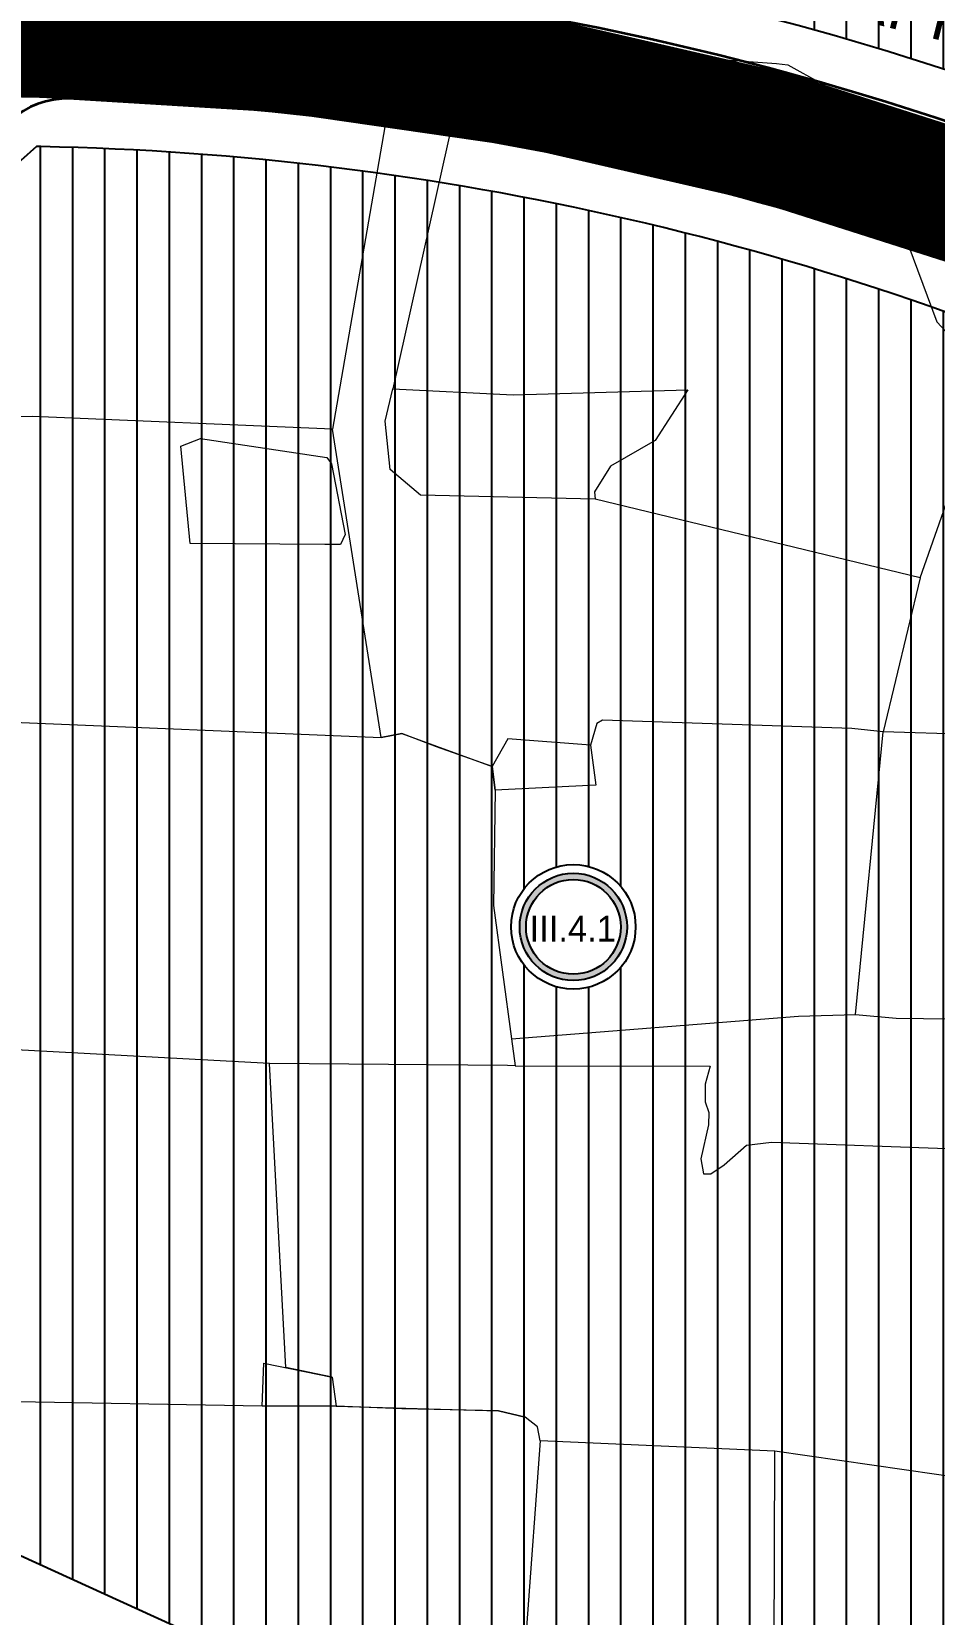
# Model space of a CAD drawing. Header units: metres. Extents: x 0 to 605536, y 0 to 1204694.
# Drawn here: x 600489.7 to 600647.2, y 1183261.7 to 1183537.8 of the extents above; entities that cross this region are included whole.
import ezdxf
from ezdxf.enums import TextEntityAlignment as Align

# ---------------------------------------------------------------- set-up
doc = ezdxf.new("R2010")
doc.units = ezdxf.units.M
doc.header["$LTSCALE"] = 10
doc.header["$MEASUREMENT"] = 0
doc.set_wipeout_variables(frame=1)
for name, pattern in [('CENTER2', [1.125, 0.75, -0.125, 0.125, -0.125]), ('DASHED', [0.75, 0.5, -0.25]), ('HIDDEN2', [0.1875, 0.125, -0.0625])]:
    doc.linetypes.add(name, pattern=pattern)
doc.layers.get('0').update_dxf_attribs({"lineweight": 0})
for name, color, linetype, lineweight in [('DAI PHAN CACH CAY XANH', 3, 'Continuous', 25), ('H- DUONG', 8, 'Continuous', 5), ('Hien trang', 251, 'Continuous', 5), ('LONG DUONG', 3, 'Continuous', 35)]:
    doc.layers.add(name, color=color, linetype=linetype, lineweight=lineweight)
for name, color, linetype in [('DAT CAY XANH BV TUYEN DIEN', 90, 'Continuous'), ('DAT XDM THAP TANG', 30, 'Continuous'), ('LE DUONG', 6, 'Continuous'), ('TEXT', 7, 'Continuous'), ('TIMDUONG', 252, 'HIDDEN2')]:
    doc.layers.add(name, color=color, linetype=linetype)
doc.styles.add('APTIMA', font='VAPTIMN.TTF')
doc.styles.add('FRANKO', font='VFRANKO.TTF')

# ---------------------------------------------------------------- blocks, each defined once
blk = doc.blocks.new('gfd6758768')
at = {"layer": 'Hien trang', "linetype": 'Continuous'}
for p, q in [((600566.59, 1183537.68), (600551.33, 1183521.23)), ((600566.59, 1183537.68), (600552.74, 1183475.5)), ((600643.95, 1183518.42), (600633.35, 1183525.52)), ((600551.33, 1183521.23), (600542.17, 1183468.48)), ((600550.68, 1183414.7), (600542.17, 1183468.48)), ((600515.75, 1183465.48), (600519.18, 1183466.85)), ((600517.34, 1183448.54), (600515.75, 1183465.48)), ((600519.18, 1183466.85), (600541.22, 1183463.51)), ((600541.22, 1183463.51), (600542.02, 1183462.42)), ((600542.02, 1183462.42), (600544.41, 1183450.09)), ((600644.73, 1183442.54), (600587.99, 1183456.25)), ((600540.84, 1183448.35), (600517.34, 1183448.54)), ((600543.6, 1183448.34), (600540.84, 1183448.35)), ((600544.41, 1183450.09), (600543.6, 1183448.34)), ((600644.73, 1183442.54), (600638.24, 1183415.65)), ((600390.08, 1183421.42), (600550.68, 1183414.7)), ((600390.08, 1183421.42), (600550.68, 1183414.7)), ((600633.41, 1183366.36), (600638.24, 1183415.65)), ((600705.08, 1183413.62), (600638.24, 1183415.65)), ((600570.57, 1183405.52), (600570.06, 1183409.65)), ((600570.06, 1183409.65), (600570.57, 1183405.49)), ((600570.57, 1183405.49), (600570.28, 1183385.36)), ((600570.28, 1183385.36), (600573.42, 1183362.12)), ((600531.22, 1183357.81), (600478.34, 1183360.67)), ((600573.42, 1183362.12), (600574.05, 1183357.44)), ((600534.03, 1183304.79), (600531.22, 1183357.81)), ((600542.14, 1183303.12), (600534.03, 1183304.79)), ((600542.14, 1183303.12), (600542.82, 1183298.02)), ((600529.94, 1183298.05), (600483.76, 1183298.85)), ((600542.82, 1183298.02), (600529.94, 1183298.05)), ((600542.82, 1183298.02), (600534.39, 1183298.04)), ((600619.37, 1183290.22), (600578.41, 1183292.02)), ((600619.22, 1183245.64), (600619.37, 1183290.22)), ((600720.36, 1183275.49), (600619.37, 1183290.22))]:
    blk.add_line(p, q, dxfattribs=at)
for points in [[(600565.31, 1183543.42), (600565.62, 1183541.66), (600566.59, 1183537.68)], [(600566.59, 1183537.68), (600603.44, 1183533.42), (600619.64, 1183532.27), (600621.63, 1183532), (600633.35, 1183525.52)], [(600383.33, 1183529.32), (600392.92, 1183530.1), (600428.64, 1183527.86), (600486.7, 1183526.44), (600519.79, 1183526.82), (600539.5, 1183524.58), (600548.4, 1183523.19), (600551.33, 1183521.23)], [(600633.35, 1183525.52), (600647.59, 1183487.19), (600657.76, 1183476.3)], [(600644.73, 1183442.54), (600655.86, 1183474.27), (600657.76, 1183476.3)], [(600587.99, 1183456.25), (600557.54, 1183456.94), (600552.24, 1183461.43), (600551.35, 1183469.87), (600552.74, 1183475.5)], [(600552.74, 1183475.5), (600573.73, 1183474.46), (600604.18, 1183475.36), (600598.48, 1183466.47), (600590.7, 1183462.01), (600587.9, 1183457.53), (600587.99, 1183456.25)], [(600542.17, 1183468.48), (600489.89, 1183470.68), (600383.28, 1183469.89)], [(600570.06, 1183409.65), (600560.31, 1183413.06), (600554.28, 1183415.37), (600550.68, 1183414.7)], [(600550.68, 1183414.7), (600554.28, 1183415.37), (600570.06, 1183409.65)], [(600638.24, 1183415.65), (600632.8, 1183416.28), (600589.26, 1183417.7), (600588.3, 1183417.14), (600587.22, 1183413.35)], [(600587.22, 1183413.35), (600572.77, 1183414.46), (600570.06, 1183409.65)], [(600587.22, 1183413.35), (600588.12, 1183406.38), (600570.57, 1183405.52)], [(600570.57, 1183405.52), (600570.55, 1183405.49), (600570.28, 1183385.36), (600573.42, 1183362.12)], [(600633.41, 1183366.36), (600640.53, 1183365.74), (600693.18, 1183365.11), (600694.65, 1183366.69), (600696.57, 1183377.14)], [(600573.42, 1183362.12), (600623.45, 1183366.09), (600633.41, 1183366.36)], [(600574.05, 1183357.44), (600572.72, 1183357.45), (600531.22, 1183357.81)], [(600574.05, 1183357.44), (600608.08, 1183357.34), (600607.18, 1183354.24), (600607.21, 1183351.15), (600607.82, 1183349.25), (600607.8, 1183347.12), (600606.43, 1183341.21), (600606.89, 1183338.6), (600608.18, 1183338.57), (600610.49, 1183340.12), (600614.41, 1183343.59), (600618.75, 1183344.12), (600650.93, 1183342.95), (600654.78, 1183343.18), (600660.09, 1183344.94), (600670.31, 1183351.26), (600674.71, 1183350.36)], [(600529.94, 1183298.05), (600530.22, 1183305.57), (600542.14, 1183303.12), (600542.82, 1183298.02)], [(600534.39, 1183298.04), (600529.94, 1183298.05), (600483.76, 1183298.85)], [(600578.41, 1183292.02), (600577.95, 1183294.41), (600575.78, 1183296.12), (600571.13, 1183297.23), (600554.26, 1183297.56), (600542.82, 1183298.02)], [(600542.82, 1183298.02), (600571.13, 1183297.23), (600575.78, 1183296.12)], [(600578.41, 1183292.02), (600576.04, 1183259.46), (600574.07, 1183230.6), (600573.33, 1183221.94), (600573.32, 1183220.02)]]:
    blk.add_lwpolyline(points, dxfattribs=at)
blk = doc.blocks.new('ghichu')
blk.add_wipeout([(0.06, 25.15), (9.02, 23.49), (13.94, 20.97), (19.38, 16.09), (24.38, 6.4), (25.08, -2.49), (23.34, -9.52), (17.65, -17.97), (12.43, -21.9), (5.98, -24.44), (0.06, -25.15), (-7.68, -23.92), (-16.4, -19.01), (-21.12, -13.55), (-23.45, -8.92), (-25.08, 0), (-23.79, 7.97), (-20.95, 13.81), (-18.51, 16.95), (-14.78, 20.3), (-11.68, 22.24), (-5.96, 24.41)])
h = blk.add_hatch(color=256)
h.paths.add_polyline_path([(-21.62, 0, 1), (21.74, 0, 1)])
h.paths.add_polyline_path([(19.18, 0, -1), (-19.06, 0, -1)], flags=16)
for radius in [25.15, 21.68, 19.12]:
    blk.add_circle((0.06, 0), radius)
at = {"layer": 'TEXT', "style": 'FRANKO'}
blk.add_attdef('01', text='', height=20, dxfattribs=at).set_placement((0.18, -9.75, -2.51), align=Align.CENTER)

msp = doc.modelspace()

# ---------------------------------------------------------------- hatches: boundary and pattern name
at = {"layer": 'DAT CAY XANH BV TUYEN DIEN'}
h = msp.add_hatch(dxfattribs=at)
h.set_pattern_fill('SACNCR', color=256, scale=30, angle=2.1523138, style=0)
h.paths.add_polyline_path([(600509.42, 1183248.95), (600462.96, 1183270.07), (600456.44, 1183267.55), (600452.49, 1183258.36), (600455.06, 1183251.7), (600501.1, 1183230.76), (600664.74, 1183155.48), (600671.78, 1183159.52), (600673.17, 1183173.62), (600621.06, 1183197.59, -0.004651), (600620.59, 1183197.81)])
at = {"layer": 'DAT XDM THAP TANG'}
h = msp.add_hatch(dxfattribs=at)
h.set_pattern_fill('ANSI31', color=256, scale=45, angle=45, style=0)
edge = h.paths.add_edge_path()
edge.add_line((600697.37, 1183512.83), (600707.14, 1183518.56))
edge.add_line((600707.14, 1183518.56), (600728.18, 1183732.27))
edge.add_line((600728.18, 1183732.27), (600722.75, 1183737.74))
edge.add_arc((600671.69, 1184298.51), 563.09, 271.4919, 275.2026, ccw=False)
edge.add_arc((600805.99, 1181101.75), 2636.58, 92.60081, 94.55985)
edge.add_arc((600484.88, 1185203.28), 1477.51, 270.9943, 274.32807, ccw=False)
edge.add_line((600510.52, 1183725.99), (600505.63, 1183721.48))
edge.add_line((600505.63, 1183721.48), (600490, 1183562.77))
edge.add_line((600490, 1183562.77), (600494.44, 1183557.7))
edge.add_arc((600481.49, 1183017.86), 540, 66.4358, 88.6267, ccw=False)
h = msp.add_hatch(dxfattribs=at)
h.set_pattern_fill('ANSI31', color=256, scale=45, angle=45, style=0)
h.paths.add_polyline_path([(600701.55, 1183461.77), (600697.5, 1183468.84), (600691.22, 1183471.74, 0.104042), (600490.58, 1183517.77), (600485.09, 1183512.9), (600467.99, 1183339.22), (600462.99, 1183288.44), (600467.05, 1183281.4), (600514.41, 1183259.86), (600626.02, 1183208.52, 0.082178), (600631.12, 1183207.19), (600671.07, 1183203.25), (600676.53, 1183207.74)])

# ---------------------------------------------------------------- linework, layer by layer
at = {"layer": 'DAI PHAN CACH CAY XANH'}
for points in [[(600500.21, 1183537.02, -0.094293), (600689.56, 1183493.87)], [(600500.24, 1183538.02, -0.094293), (600689.97, 1183494.78)]]:
    msp.add_lwpolyline(points, format="xyb", dxfattribs=at)
msp.add_arc((600500.22, 1183537.52), 0.5, 87.936, 267.936, dxfattribs=at)
at = {"layer": 'H- DUONG', "linetype": 'DASHED', "ltscale": 5, "const_width": 23}
msp.add_lwpolyline([(599494.74, 1183567.88), (599799.67, 1183558.5), (600030.34, 1183551.41), (600240.72, 1183544.93), (600477.5, 1183537.87), (600483.15, 1183537.92), (600491.73, 1183537.76, -0.103659), (600699.61, 1183489.9), (600711.68, 1183484.32), (600719.49, 1183480.71), (600767.36, 1183458.59), (600880.94, 1183406.11), (601088.74, 1183310.1)], format="xyb", dxfattribs=at)
at = {"layer": 'LE DUONG'}
for p, q in [((600490.58, 1183517.77), (600485.09, 1183512.9)), ((600491.34, 1183517.76), (600490.58, 1183517.77))]:
    msp.add_line(p, q, dxfattribs=at)
msp.add_lwpolyline([(600467.99, 1183339.22), (600462.99, 1183288.44), (600467.05, 1183281.4), (600514.41, 1183259.86), (600625.66, 1183208.68, 0.088364), (600631.12, 1183207.19), (600671.07, 1183203.25), (600676.53, 1183207.74), (600701.55, 1183461.77)], format="xyb", dxfattribs=at)
for radius, start, end in [(540, 66.4358, 88.6267), (500, 65.1997, 88.872)]:
    msp.add_arc((600481.49, 1183017.86), radius, start, end, dxfattribs=at)
at = {"layer": 'LONG DUONG', "color": 7}
for centre, radius, start, end in [((600481.49, 1183017.86), 531.5, 66.8592, 87.936), ((600495.97, 1183511.14), 15, 88.3189, 174.3761), ((600481.49, 1183017.86), 508.5, 65.1997, 88.3189)]:
    msp.add_arc(centre, radius, start, end, dxfattribs=at)
at = {"layer": 'TIMDUONG', "linetype": 'CENTER2'}
msp.add_lwpolyline([(599799.67, 1183558.5), (600030.34, 1183551.41), (600240.72, 1183544.93), (600477.5, 1183537.87), (600483.15, 1183537.92), (600491.73, 1183537.76, -0.103659), (600699.61, 1183489.9), (600711.68, 1183484.32), (600719.49, 1183480.71), (600767.36, 1183458.59), (600880.94, 1183406.11)], format="xyb", dxfattribs=at)

# ---------------------------------------------------------------- block references
at = {"layer": 'Hien trang', "linetype": 'Continuous'}
msp.add_blockref('gfd6758768', (0, 0), dxfattribs=at)

# ---------------------------------------------------------------- texts
at = {"layer": 'TEXT', "lineweight": -3, "insert": (600550.55, 1183568.88), "char_height": 8, "attachment_point": 1, "rotation": 346.0009, "style": 'APTIMA'}
msp.add_mtext('ÑÖÔØNG VAØNH ÑAI TRONG', dxfattribs=at)

# ---------------------------------------------------------------- next in the draw order: block references
at = {"layer": 'TEXT', "linetype": 'Continuous'}
ref = msp.add_blockref('ghichu', (600584.18, 1183381.65), dxfattribs=dict(at, xscale=0.4320000000298024, yscale=0.4320000000298024, zscale=0.4320000000298024))
ref.add_attrib('12-21', 'III.4.1', (600576.58, 1183379.09), dxfattribs={"height": 4.5, "style": 'FRANKO'})

doc.saveas('drawing.dxf')
